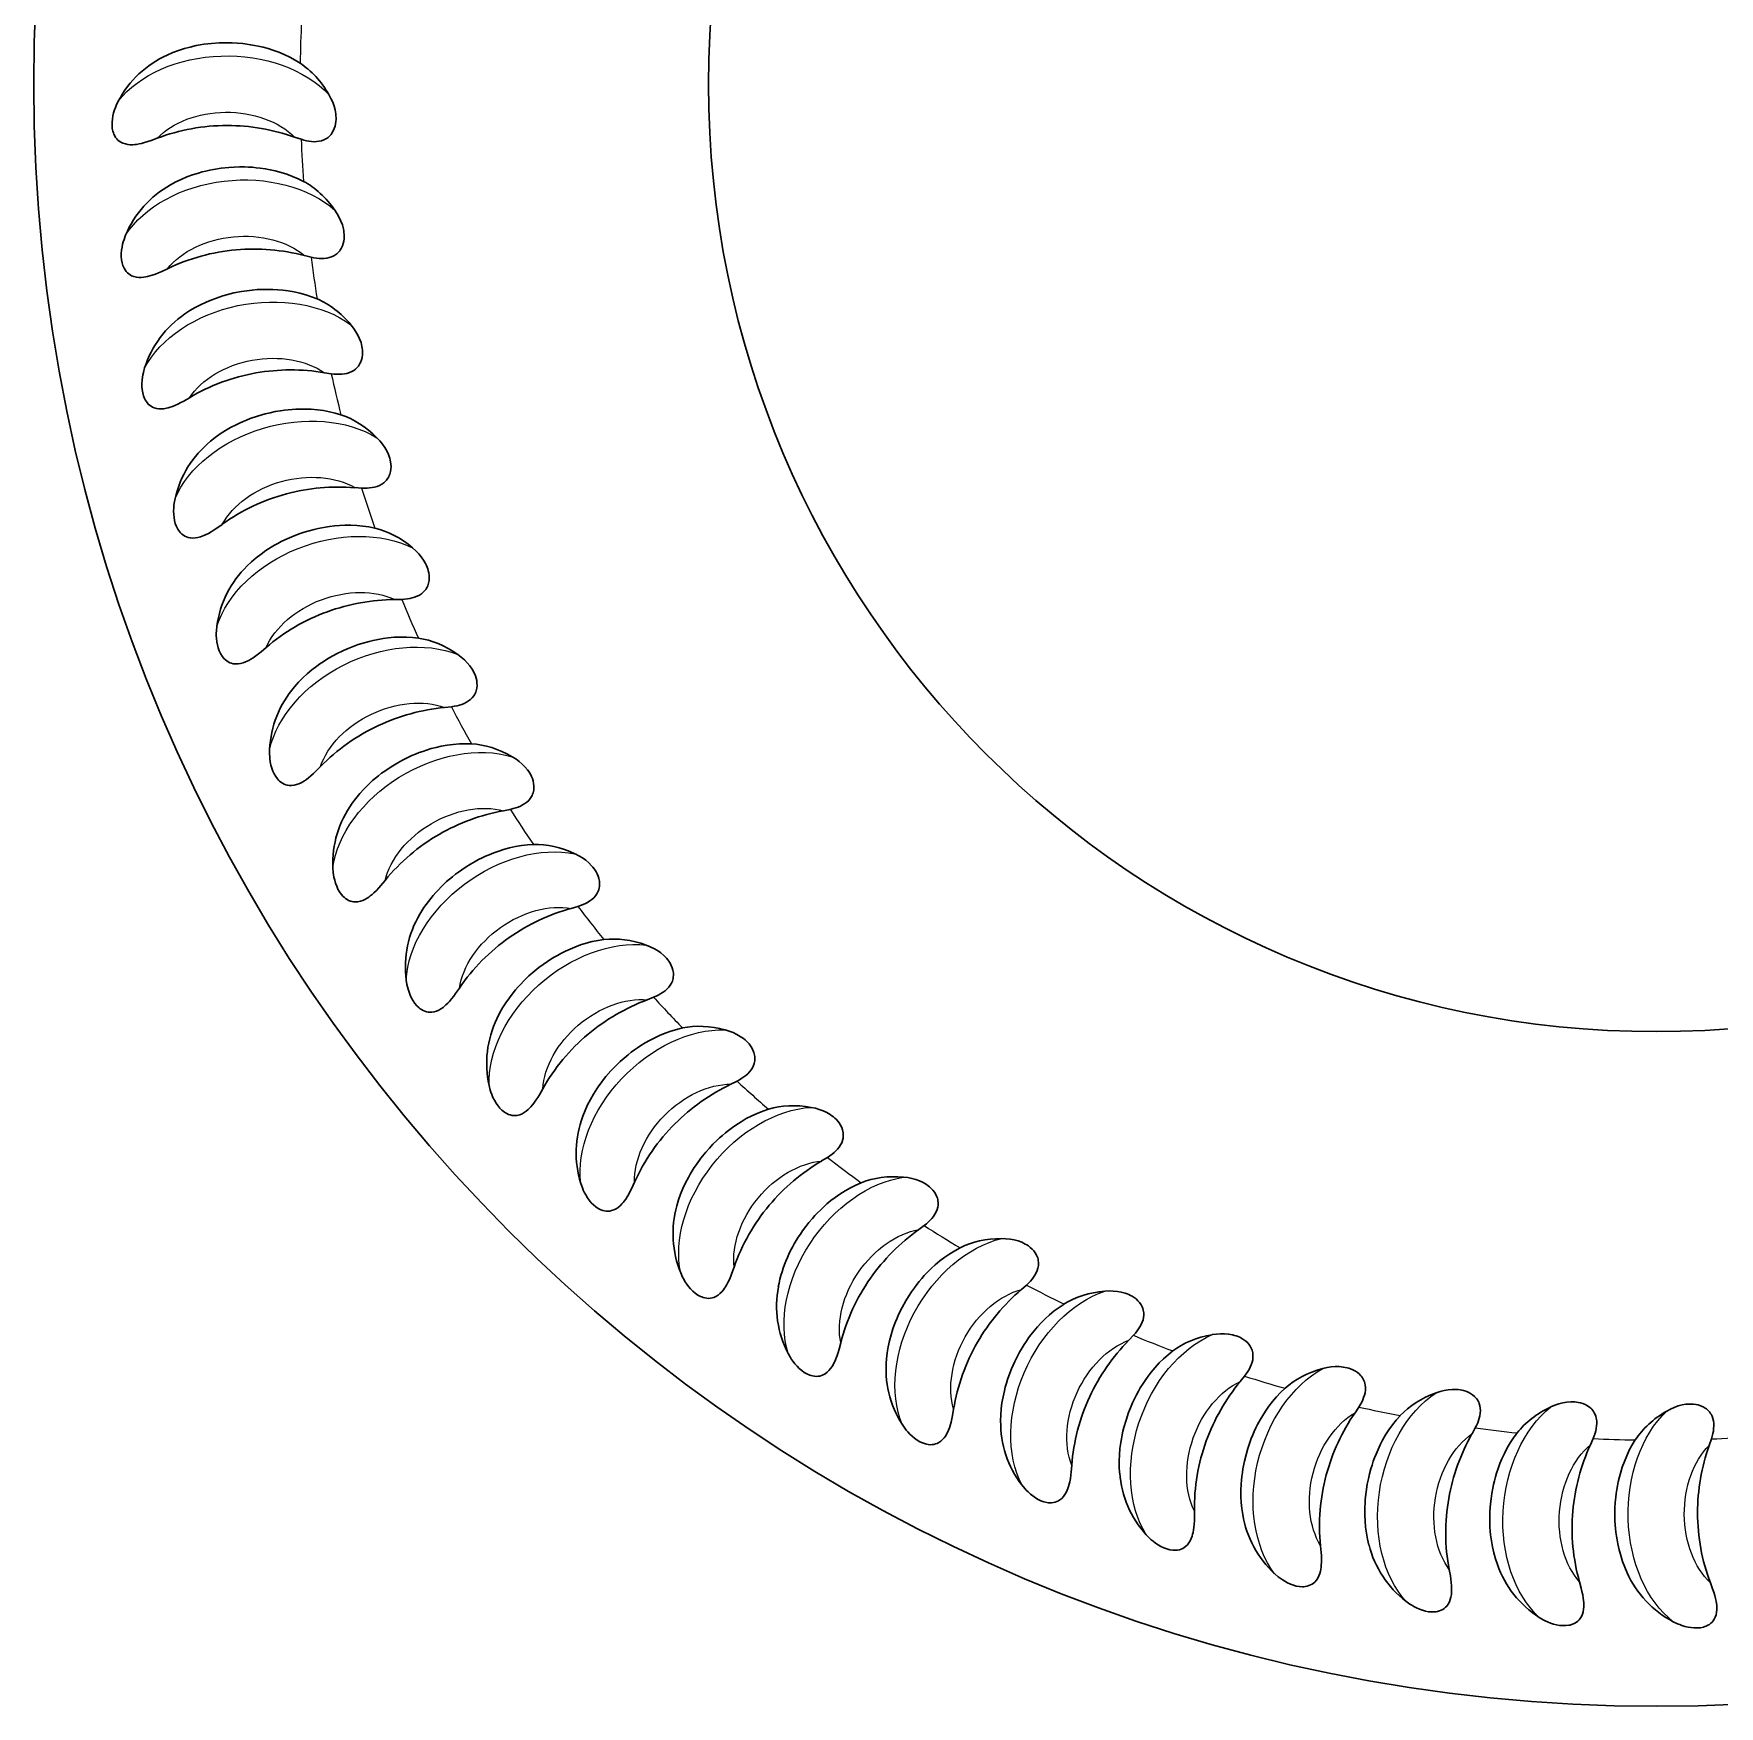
# Model space of a CAD drawing. Extents: x 89 to 624, y -17 to 440.
# Drawn here: x 559.24 to 593.11, y 150.2 to 183.81 of the extents above; entities that cross this region are included whole.
import ezdxf

# ---------------------------------------------------------------- set-up
doc = ezdxf.new("R2010")
doc.units = 0
doc.header["$LTSCALE"] = 7
doc.header["$MEASUREMENT"] = 0
doc.layers.get('0').update_dxf_attribs({"linetype": 'CONTINUOUS', "lineweight": 15})

msp = doc.modelspace()

# ---------------------------------------------------------------- linework, layer by layer
at = {"color": 7, "lineweight": 30, "ltscale": 0.003442}
for p, q in [((564.616, 181.686), (564.485, 181.73)), ((564.816, 179.317), (564.682, 179.35)), ((565.831, 174.677), (565.693, 174.686)), ((566.637, 172.441), (566.5, 172.437)), ((567.636, 170.284), (567.499, 170.268)), ((568.818, 168.221), (568.683, 168.194)), ((571.699, 164.445), (571.571, 164.394)), ((573.375, 162.759), (573.252, 162.698)), ((575.192, 161.225), (575.074, 161.154)), ((577.135, 159.856), (577.024, 159.775)), ((579.19, 158.662), (579.087, 158.571)), ((581.342, 157.651), (581.247, 157.551)), ((585.868, 156.209), (585.792, 156.095)), ((588.208, 155.79), (588.142, 155.669)), ((592.952, 155.569), (592.908, 155.438))]:
    msp.add_line(p, q, dxfattribs=at)
at = {"color": 7, "lineweight": 30, "ltscale": 0.003441}
for p, q in [((565.222, 176.975), (565.086, 176.996)), ((570.176, 166.27), (570.044, 166.231)), ((583.573, 156.831), (583.487, 156.724)), ((590.575, 155.576), (590.52, 155.449))]:
    msp.add_line(p, q, dxfattribs=at)
at = {"color": 7, "lineweight": 30}
for points in [[(561.927, 183.38), (562.039, 183.429), (562.153, 183.472), (562.27, 183.509), (562.389, 183.541), (562.51, 183.568), (562.586, 183.583), (562.662, 183.595), (562.739, 183.605), (562.817, 183.614), (562.972, 183.624), (563.128, 183.627)], [(564.597, 183.216), (564.494, 183.279), (564.387, 183.337), (564.278, 183.389), (564.165, 183.436), (564.049, 183.477), (563.951, 183.508), (563.852, 183.535), (563.751, 183.559), (563.676, 183.574), (563.599, 183.588), (563.522, 183.599), (563.444, 183.609), (563.339, 183.618), (563.233, 183.624), (563.128, 183.627)], [(564.616, 181.686), (564.67, 181.67), (564.726, 181.657), (564.774, 181.648), (564.823, 181.641), (564.875, 181.638), (564.927, 181.639), (564.978, 181.646), (565.027, 181.657), (565.072, 181.673), (565.112, 181.694), (565.136, 181.709), (565.158, 181.725), (565.18, 181.744), (565.2, 181.764), (565.219, 181.786), (565.235, 181.809), (565.262, 181.855), (565.283, 181.902), (565.298, 181.95), (565.309, 181.998), (565.315, 182.046), (565.317, 182.083), (565.317, 182.119), (565.316, 182.158), (565.312, 182.198), (565.298, 182.276), (565.278, 182.354), (565.25, 182.431), (565.216, 182.508), (565.175, 182.585)], [(560.943, 182.453), (560.902, 182.367), (560.884, 182.323), (560.867, 182.279), (560.849, 182.218), (560.834, 182.156), (560.823, 182.094), (560.817, 182.031), (560.817, 181.968), (560.822, 181.906), (560.834, 181.847), (560.843, 181.819), (560.854, 181.791), (560.87, 181.757), (560.889, 181.725), (560.911, 181.696), (560.936, 181.671), (560.962, 181.649), (560.991, 181.63), (561.036, 181.607), (561.084, 181.592), (561.133, 181.582), (561.183, 181.578), (561.234, 181.578), (561.272, 181.581), (561.31, 181.585), (561.359, 181.593), (561.407, 181.604), (561.472, 181.621), (561.537, 181.64), (561.6, 181.661), (561.723, 181.707)], [(561.99, 180.771), (562.097, 180.829), (562.207, 180.881), (562.321, 180.929), (562.436, 180.972), (562.554, 181.009), (562.628, 181.03), (562.703, 181.049), (562.779, 181.066), (562.856, 181.081), (563.01, 181.105), (563.165, 181.121)], [(564.664, 180.84), (564.556, 180.894), (564.445, 180.942), (564.331, 180.984), (564.214, 181.021), (564.096, 181.053), (563.996, 181.075), (563.894, 181.093), (563.792, 181.108), (563.715, 181.116), (563.638, 181.123), (563.56, 181.128), (563.481, 181.131), (563.376, 181.131), (563.27, 181.128), (563.165, 181.121)], [(564.816, 179.317), (564.871, 179.306), (564.928, 179.298), (564.977, 179.293), (565.027, 179.291), (565.078, 179.292), (565.13, 179.298), (565.181, 179.309), (565.229, 179.324), (565.272, 179.344), (565.31, 179.368), (565.333, 179.385), (565.353, 179.403), (565.373, 179.424), (565.391, 179.446), (565.408, 179.469), (565.422, 179.493), (565.446, 179.542), (565.462, 179.591), (565.473, 179.64), (565.479, 179.688), (565.481, 179.737), (565.48, 179.773), (565.477, 179.81), (565.472, 179.849), (565.465, 179.888), (565.445, 179.965), (565.417, 180.04), (565.383, 180.115), (565.342, 180.189), (565.295, 180.261)], [(561.09, 179.761), (561.057, 179.672), (561.043, 179.627), (561.03, 179.581), (561.017, 179.519), (561.007, 179.456), (561.002, 179.393), (561.002, 179.33), (561.007, 179.267), (561.018, 179.206), (561.035, 179.148), (561.046, 179.121), (561.059, 179.094), (561.078, 179.062), (561.1, 179.032), (561.125, 179.005), (561.151, 178.981), (561.18, 178.962), (561.21, 178.945), (561.257, 178.927), (561.306, 178.915), (561.355, 178.91), (561.405, 178.91), (561.456, 178.915), (561.494, 178.921), (561.532, 178.929), (561.579, 178.941), (561.626, 178.956), (561.69, 178.978), (561.753, 179.003), (561.814, 179.03), (561.933, 179.086)], [(562.28, 178.177), (562.382, 178.244), (562.487, 178.306), (562.596, 178.363), (562.707, 178.416), (562.821, 178.463), (562.894, 178.49), (562.967, 178.516), (563.041, 178.539), (563.116, 178.561), (563.267, 178.598), (563.42, 178.628)], [(564.937, 178.478), (564.825, 178.523), (564.711, 178.561), (564.593, 178.593), (564.474, 178.62), (564.353, 178.641), (564.251, 178.654), (564.149, 178.664), (564.046, 178.669), (563.968, 178.671), (563.891, 178.671), (563.813, 178.669), (563.734, 178.665), (563.629, 178.656), (563.524, 178.644), (563.42, 178.628)], [(565.222, 176.975), (565.278, 176.969), (565.336, 176.965), (565.385, 176.965), (565.434, 176.967), (565.486, 176.973), (565.537, 176.983), (565.586, 176.998), (565.632, 177.018), (565.674, 177.042), (565.71, 177.069), (565.731, 177.088), (565.749, 177.107), (565.768, 177.13), (565.784, 177.153), (565.798, 177.178), (565.811, 177.203), (565.83, 177.254), (565.842, 177.304), (565.848, 177.353), (565.85, 177.402), (565.848, 177.451), (565.844, 177.487), (565.838, 177.523), (565.829, 177.562), (565.819, 177.6), (565.792, 177.675), (565.758, 177.748), (565.717, 177.819), (565.67, 177.889), (565.617, 177.957)], [(561.472, 177.092), (561.446, 177.001), (561.436, 176.955), (561.428, 176.908), (561.42, 176.845), (561.416, 176.781), (561.416, 176.718), (561.421, 176.655), (561.432, 176.593), (561.448, 176.533), (561.47, 176.477), (561.484, 176.45), (561.499, 176.425), (561.521, 176.394), (561.545, 176.366), (561.572, 176.342), (561.601, 176.321), (561.631, 176.304), (561.662, 176.29), (561.71, 176.276), (561.76, 176.269), (561.81, 176.268), (561.86, 176.272), (561.91, 176.281), (561.947, 176.29), (561.984, 176.302), (562.031, 176.318), (562.076, 176.337), (562.138, 176.365), (562.198, 176.395), (562.256, 176.427), (562.37, 176.493)], [(562.795, 175.618), (562.89, 175.693), (562.99, 175.764), (563.093, 175.831), (563.2, 175.893), (563.309, 175.95), (563.379, 175.984), (563.449, 176.015), (563.521, 176.045), (563.594, 176.073), (563.741, 176.124), (563.891, 176.167)], [(565.416, 176.15), (565.301, 176.184), (565.183, 176.212), (565.063, 176.234), (564.942, 176.25), (564.82, 176.261), (564.717, 176.265), (564.614, 176.266), (564.511, 176.262), (564.434, 176.258), (564.357, 176.251), (564.279, 176.242), (564.201, 176.231), (564.097, 176.213), (563.994, 176.192), (563.891, 176.167)], [(565.831, 174.677), (565.887, 174.676), (565.945, 174.677), (565.993, 174.681), (566.043, 174.687), (566.093, 174.698), (566.143, 174.712), (566.191, 174.732), (566.236, 174.756), (566.275, 174.783), (566.308, 174.813), (566.328, 174.833), (566.344, 174.855), (566.361, 174.879), (566.375, 174.903), (566.387, 174.93), (566.397, 174.956), (566.412, 175.007), (566.419, 175.058), (566.422, 175.108), (566.419, 175.157), (566.413, 175.206), (566.406, 175.241), (566.396, 175.277), (566.384, 175.314), (566.371, 175.351), (566.337, 175.424), (566.297, 175.493), (566.251, 175.561), (566.198, 175.627), (566.139, 175.69)], [(562.084, 174.467), (562.067, 174.374), (562.061, 174.327), (562.057, 174.279), (562.054, 174.216), (562.056, 174.152), (562.062, 174.089), (562.072, 174.027), (562.088, 173.966), (562.11, 173.908), (562.137, 173.854), (562.152, 173.829), (562.169, 173.805), (562.194, 173.776), (562.221, 173.75), (562.25, 173.728), (562.28, 173.71), (562.312, 173.695), (562.344, 173.684), (562.393, 173.674), (562.443, 173.672), (562.493, 173.675), (562.543, 173.684), (562.592, 173.697), (562.628, 173.71), (562.664, 173.724), (562.709, 173.744), (562.752, 173.767), (562.811, 173.8), (562.869, 173.836), (562.924, 173.872), (563.032, 173.948)], [(563.531, 173.113), (563.62, 173.197), (563.713, 173.276), (563.81, 173.352), (563.91, 173.423), (564.015, 173.489), (564.081, 173.529), (564.148, 173.566), (564.218, 173.602), (564.288, 173.637), (564.43, 173.7), (564.575, 173.756)], [(566.096, 173.872), (565.978, 173.896), (565.858, 173.914), (565.737, 173.925), (565.615, 173.931), (565.492, 173.93), (565.39, 173.926), (565.287, 173.917), (565.184, 173.905), (565.108, 173.894), (565.032, 173.88), (564.955, 173.864), (564.879, 173.847), (564.777, 173.82), (564.675, 173.79), (564.575, 173.756)], [(566.637, 172.441), (566.693, 172.445), (566.751, 172.451), (566.799, 172.459), (566.848, 172.47), (566.897, 172.484), (566.946, 172.503), (566.992, 172.527), (567.034, 172.554), (567.071, 172.585), (567.101, 172.618), (567.119, 172.64), (567.133, 172.663), (567.148, 172.688), (567.16, 172.714), (567.17, 172.741), (567.177, 172.768), (567.187, 172.821), (567.19, 172.872), (567.188, 172.922), (567.182, 172.971), (567.171, 173.018), (567.161, 173.053), (567.149, 173.088), (567.133, 173.124), (567.116, 173.16), (567.077, 173.229), (567.031, 173.295), (566.979, 173.358), (566.92, 173.419), (566.856, 173.477)], [(562.923, 171.905), (562.914, 171.811), (562.912, 171.763), (562.912, 171.716), (562.915, 171.652), (562.923, 171.589), (562.934, 171.527), (562.95, 171.465), (562.971, 171.406), (562.997, 171.35), (563.029, 171.299), (563.047, 171.275), (563.066, 171.253), (563.093, 171.226), (563.122, 171.203), (563.153, 171.183), (563.184, 171.168), (563.217, 171.156), (563.25, 171.148), (563.3, 171.142), (563.35, 171.144), (563.4, 171.152), (563.448, 171.165), (563.496, 171.182), (563.531, 171.198), (563.566, 171.215), (563.608, 171.24), (563.65, 171.266), (563.706, 171.304), (563.76, 171.345), (563.812, 171.386), (563.912, 171.471)], [(564.483, 170.682), (564.564, 170.774), (564.649, 170.861), (564.739, 170.944), (564.834, 171.024), (564.932, 171.099), (564.994, 171.144), (565.058, 171.188), (565.124, 171.23), (565.191, 171.27), (565.327, 171.345), (565.467, 171.414)], [(566.972, 171.662), (566.852, 171.676), (566.731, 171.683), (566.61, 171.684), (566.488, 171.679), (566.365, 171.668), (566.264, 171.654), (566.162, 171.637), (566.061, 171.616), (565.986, 171.597), (565.911, 171.577), (565.836, 171.555), (565.761, 171.531), (565.662, 171.495), (565.564, 171.456), (565.467, 171.414)], [(567.636, 170.284), (567.691, 170.292), (567.748, 170.303), (567.795, 170.315), (567.843, 170.33), (567.891, 170.349), (567.938, 170.373), (567.981, 170.4), (568.021, 170.431), (568.055, 170.465), (568.083, 170.5), (568.098, 170.524), (568.111, 170.547), (568.123, 170.574), (568.132, 170.601), (568.14, 170.629), (568.145, 170.656), (568.15, 170.71), (568.149, 170.761), (568.143, 170.811), (568.132, 170.859), (568.117, 170.905), (568.104, 170.939), (568.089, 170.972), (568.07, 171.007), (568.05, 171.041), (568.005, 171.107), (567.953, 171.168), (567.896, 171.227), (567.832, 171.282), (567.763, 171.334)], [(563.983, 169.426), (563.982, 169.331), (563.984, 169.284), (563.988, 169.236), (563.997, 169.173), (564.009, 169.111), (564.026, 169.05), (564.047, 168.99), (564.073, 168.933), (564.105, 168.88), (564.141, 168.831), (564.16, 168.809), (564.182, 168.789), (564.211, 168.765), (564.242, 168.744), (564.274, 168.727), (564.307, 168.714), (564.34, 168.705), (564.374, 168.7), (564.425, 168.699), (564.474, 168.705), (564.523, 168.717), (564.57, 168.734), (564.616, 168.756), (564.65, 168.775), (564.683, 168.795), (564.723, 168.823), (564.762, 168.852), (564.814, 168.896), (564.865, 168.941), (564.913, 168.986), (565.006, 169.08)], [(568.037, 169.537), (567.916, 169.54), (567.795, 169.536), (567.674, 169.527), (567.553, 169.511), (567.432, 169.489), (567.332, 169.467), (567.232, 169.441), (567.133, 169.411), (567.06, 169.386), (566.987, 169.36), (566.914, 169.331), (566.842, 169.3), (566.746, 169.256), (566.652, 169.209), (566.559, 169.158)], [(565.642, 168.344), (565.715, 168.442), (565.793, 168.536), (565.875, 168.627), (565.962, 168.715), (566.053, 168.798), (566.112, 168.849), (566.172, 168.897), (566.234, 168.945), (566.297, 168.991), (566.426, 169.078), (566.559, 169.158)], [(568.818, 168.221), (568.873, 168.235), (568.928, 168.251), (568.975, 168.267), (569.021, 168.286), (569.067, 168.309), (569.111, 168.336), (569.153, 168.367), (569.189, 168.402), (569.22, 168.439), (569.245, 168.476), (569.258, 168.501), (569.268, 168.526), (569.278, 168.554), (569.285, 168.581), (569.29, 168.609), (569.293, 168.637), (569.294, 168.691), (569.288, 168.742), (569.277, 168.791), (569.262, 168.838), (569.244, 168.883), (569.228, 168.915), (569.209, 168.947), (569.188, 168.98), (569.165, 169.012), (569.114, 169.073), (569.058, 169.131), (568.995, 169.184), (568.927, 169.233), (568.854, 169.279)], [(569.283, 167.512), (569.163, 167.505), (569.042, 167.491), (568.923, 167.471), (568.803, 167.445), (568.685, 167.413), (568.587, 167.382), (568.49, 167.347), (568.394, 167.308), (568.323, 167.277), (568.253, 167.245), (568.183, 167.21), (568.114, 167.173), (568.022, 167.12), (567.932, 167.065), (567.844, 167.006)], [(570.176, 166.27), (570.229, 166.288), (570.283, 166.309), (570.328, 166.329), (570.372, 166.352), (570.416, 166.379), (570.458, 166.41), (570.496, 166.445), (570.53, 166.482), (570.557, 166.521), (570.579, 166.561), (570.59, 166.587), (570.598, 166.613), (570.605, 166.641), (570.61, 166.669), (570.613, 166.698), (570.613, 166.726), (570.609, 166.779), (570.599, 166.83), (570.584, 166.877), (570.565, 166.923), (570.542, 166.966), (570.523, 166.997), (570.503, 167.027), (570.479, 167.058), (570.453, 167.088), (570.397, 167.145), (570.335, 167.197), (570.268, 167.244), (570.196, 167.288), (570.119, 167.327)], [(565.254, 167.048), (565.261, 166.954), (565.268, 166.907), (565.276, 166.86), (565.29, 166.798), (565.308, 166.737), (565.33, 166.678), (565.356, 166.62), (565.387, 166.566), (565.423, 166.515), (565.463, 166.47), (565.485, 166.45), (565.508, 166.431), (565.539, 166.41), (565.571, 166.392), (565.605, 166.378), (565.639, 166.368), (565.673, 166.362), (565.707, 166.36), (565.758, 166.363), (565.806, 166.373), (565.854, 166.39), (565.899, 166.411), (565.943, 166.436), (565.975, 166.458), (566.006, 166.481), (566.044, 166.512), (566.08, 166.545), (566.129, 166.593), (566.175, 166.642), (566.219, 166.692), (566.303, 166.793)], [(570.701, 165.604), (570.582, 165.586), (570.463, 165.562), (570.345, 165.532), (570.229, 165.495), (570.114, 165.453), (570.019, 165.413), (569.925, 165.37), (569.833, 165.324), (569.765, 165.287), (569.698, 165.248), (569.631, 165.207), (569.565, 165.164), (569.479, 165.104), (569.394, 165.041), (569.311, 164.975)], [(571.699, 164.445), (571.75, 164.467), (571.802, 164.493), (571.845, 164.517), (571.887, 164.544), (571.928, 164.574), (571.967, 164.609), (572.003, 164.646), (572.033, 164.687), (572.057, 164.728), (572.075, 164.769), (572.083, 164.796), (572.089, 164.823), (572.094, 164.852), (572.096, 164.88), (572.096, 164.909), (572.095, 164.937), (572.086, 164.989), (572.071, 165.039), (572.052, 165.085), (572.029, 165.129), (572.003, 165.17), (571.981, 165.199), (571.958, 165.227), (571.931, 165.256), (571.903, 165.284), (571.843, 165.335), (571.777, 165.382), (571.706, 165.423), (571.63, 165.46), (571.55, 165.492)], [(568.55, 164.014), (568.605, 164.123), (568.665, 164.229), (568.73, 164.333), (568.801, 164.435), (568.876, 164.533), (568.925, 164.592), (568.975, 164.651), (569.028, 164.708), (569.082, 164.765), (569.194, 164.873), (569.311, 164.975)], [(566.728, 164.791), (566.743, 164.698), (566.754, 164.651), (566.766, 164.605), (566.785, 164.545), (566.808, 164.486), (566.836, 164.428), (566.867, 164.374), (566.902, 164.322), (566.942, 164.275), (566.986, 164.233), (567.01, 164.215), (567.034, 164.198), (567.067, 164.18), (567.101, 164.165), (567.136, 164.154), (567.17, 164.147), (567.205, 164.144), (567.239, 164.145), (567.289, 164.152), (567.337, 164.167), (567.382, 164.187), (567.426, 164.212), (567.468, 164.241), (567.497, 164.266), (567.526, 164.291), (567.561, 164.326), (567.595, 164.362), (567.639, 164.413), (567.681, 164.467), (567.72, 164.52), (567.795, 164.628)], [(572.279, 163.827), (572.162, 163.799), (572.046, 163.764), (571.932, 163.724), (571.819, 163.677), (571.708, 163.625), (571.617, 163.577), (571.527, 163.526), (571.439, 163.472), (571.375, 163.429), (571.312, 163.385), (571.249, 163.338), (571.187, 163.29), (571.106, 163.222), (571.027, 163.152), (570.95, 163.079)], [(573.375, 162.759), (573.424, 162.786), (573.474, 162.816), (573.514, 162.843), (573.554, 162.874), (573.592, 162.908), (573.628, 162.946), (573.66, 162.986), (573.686, 163.029), (573.707, 163.073), (573.721, 163.115), (573.727, 163.143), (573.731, 163.169), (573.733, 163.199), (573.733, 163.227), (573.731, 163.256), (573.726, 163.283), (573.713, 163.335), (573.694, 163.383), (573.671, 163.428), (573.644, 163.469), (573.615, 163.508), (573.591, 163.535), (573.565, 163.561), (573.536, 163.588), (573.505, 163.613), (573.44, 163.658), (573.371, 163.699), (573.297, 163.734), (573.218, 163.765), (573.135, 163.79)], [(570.276, 162.055), (570.321, 162.169), (570.371, 162.28), (570.427, 162.389), (570.489, 162.496), (570.555, 162.601), (570.598, 162.664), (570.644, 162.727), (570.691, 162.789), (570.74, 162.849), (570.842, 162.967), (570.95, 163.079)], [(568.392, 162.671), (568.416, 162.579), (568.43, 162.534), (568.447, 162.489), (568.471, 162.43), (568.5, 162.374), (568.532, 162.319), (568.568, 162.267), (568.607, 162.219), (568.651, 162.175), (568.699, 162.137), (568.724, 162.121), (568.749, 162.107), (568.784, 162.091), (568.819, 162.079), (568.855, 162.071), (568.89, 162.067), (568.924, 162.067), (568.959, 162.071), (569.007, 162.083), (569.054, 162.102), (569.097, 162.126), (569.139, 162.155), (569.177, 162.188), (569.205, 162.214), (569.232, 162.242), (569.263, 162.28), (569.294, 162.319), (569.333, 162.374), (569.37, 162.431), (569.404, 162.487), (569.47, 162.601)], [(575.192, 161.225), (575.238, 161.257), (575.285, 161.291), (575.323, 161.322), (575.36, 161.356), (575.395, 161.393), (575.428, 161.434), (575.456, 161.477), (575.478, 161.522), (575.495, 161.567), (575.505, 161.611), (575.509, 161.638), (575.51, 161.665), (575.51, 161.695), (575.507, 161.723), (575.502, 161.751), (575.496, 161.779), (575.478, 161.829), (575.455, 161.875), (575.428, 161.918), (575.398, 161.956), (575.365, 161.992), (575.339, 162.017), (575.311, 162.041), (575.28, 162.065), (575.247, 162.087), (575.178, 162.127), (575.105, 162.162), (575.028, 162.19), (574.948, 162.214), (574.863, 162.232)], [(574.007, 162.194), (573.893, 162.156), (573.78, 162.111), (573.67, 162.061), (573.561, 162.005), (573.455, 161.943), (573.369, 161.888), (573.284, 161.829), (573.201, 161.767), (573.141, 161.719), (573.081, 161.669), (573.023, 161.617), (572.966, 161.564), (572.891, 161.489), (572.818, 161.412), (572.748, 161.333)], [(572.165, 160.254), (572.2, 160.371), (572.241, 160.487), (572.287, 160.6), (572.339, 160.712), (572.396, 160.822), (572.434, 160.889), (572.473, 160.956), (572.515, 161.021), (572.559, 161.086), (572.65, 161.212), (572.748, 161.333)], [(570.236, 160.703), (570.267, 160.614), (570.285, 160.57), (570.305, 160.527), (570.335, 160.471), (570.368, 160.417), (570.405, 160.365), (570.445, 160.316), (570.489, 160.272), (570.537, 160.232), (570.587, 160.199), (570.614, 160.185), (570.64, 160.173), (570.676, 160.16), (570.712, 160.151), (570.748, 160.146), (570.784, 160.146), (570.818, 160.149), (570.852, 160.156), (570.899, 160.172), (570.944, 160.194), (570.985, 160.222), (571.024, 160.255), (571.06, 160.291), (571.085, 160.32), (571.109, 160.35), (571.137, 160.39), (571.164, 160.431), (571.198, 160.49), (571.23, 160.549), (571.26, 160.608), (571.315, 160.728)], [(575.871, 160.718), (575.76, 160.67), (575.652, 160.616), (575.546, 160.556), (575.443, 160.49), (575.343, 160.42), (575.261, 160.357), (575.182, 160.291), (575.105, 160.222), (575.049, 160.169), (574.994, 160.114), (574.94, 160.057), (574.888, 159.999), (574.82, 159.919), (574.754, 159.836), (574.692, 159.751)], [(577.135, 159.856), (577.179, 159.891), (577.222, 159.929), (577.257, 159.964), (577.291, 160), (577.323, 160.041), (577.352, 160.084), (577.376, 160.13), (577.395, 160.177), (577.407, 160.223), (577.414, 160.267), (577.415, 160.295), (577.414, 160.322), (577.411, 160.352), (577.406, 160.379), (577.399, 160.407), (577.39, 160.434), (577.367, 160.483), (577.341, 160.527), (577.31, 160.566), (577.277, 160.603), (577.241, 160.635), (577.212, 160.658), (577.183, 160.679), (577.149, 160.7), (577.115, 160.72), (577.043, 160.754), (576.968, 160.781), (576.888, 160.803), (576.806, 160.82), (576.72, 160.83)], [(579.19, 158.662), (579.231, 158.7), (579.271, 158.742), (579.303, 158.779), (579.333, 158.819), (579.361, 158.862), (579.386, 158.908), (579.407, 158.955), (579.421, 159.003), (579.429, 159.051), (579.432, 159.095), (579.431, 159.123), (579.428, 159.15), (579.422, 159.179), (579.415, 159.206), (579.405, 159.234), (579.394, 159.259), (579.367, 159.306), (579.337, 159.347), (579.303, 159.384), (579.267, 159.417), (579.228, 159.447), (579.198, 159.467), (579.166, 159.486), (579.131, 159.504), (579.095, 159.52), (579.021, 159.548), (578.943, 159.569), (578.862, 159.584), (578.778, 159.593), (578.692, 159.595)], [(577.856, 159.41), (577.75, 159.352), (577.647, 159.289), (577.547, 159.22), (577.45, 159.146), (577.356, 159.067), (577.28, 158.997), (577.207, 158.925), (577.136, 158.85), (577.085, 158.792), (577.035, 158.732), (576.986, 158.671), (576.939, 158.608), (576.878, 158.522), (576.82, 158.434), (576.765, 158.343)], [(572.243, 158.904), (572.282, 158.818), (572.304, 158.776), (572.328, 158.735), (572.363, 158.681), (572.4, 158.63), (572.442, 158.582), (572.486, 158.537), (572.534, 158.496), (572.584, 158.461), (572.638, 158.432), (572.665, 158.421), (572.693, 158.411), (572.729, 158.401), (572.766, 158.396), (572.803, 158.394), (572.838, 158.397), (572.872, 158.403), (572.905, 158.412), (572.951, 158.433), (572.993, 158.459), (573.032, 158.49), (573.068, 158.526), (573.1, 158.565), (573.123, 158.596), (573.144, 158.628), (573.169, 158.671), (573.192, 158.714), (573.221, 158.775), (573.248, 158.838), (573.272, 158.899), (573.317, 159.023)], [(581.342, 157.651), (581.379, 157.693), (581.415, 157.738), (581.444, 157.778), (581.47, 157.82), (581.495, 157.865), (581.516, 157.913), (581.532, 157.962), (581.542, 158.011), (581.546, 158.059), (581.545, 158.104), (581.541, 158.132), (581.536, 158.158), (581.528, 158.187), (581.518, 158.213), (581.506, 158.239), (581.492, 158.264), (581.462, 158.308), (581.428, 158.347), (581.391, 158.381), (581.352, 158.41), (581.311, 158.436), (581.279, 158.454), (581.246, 158.47), (581.21, 158.485), (581.172, 158.498), (581.096, 158.519), (581.016, 158.533), (580.934, 158.541), (580.85, 158.542), (580.764, 158.538)], [(576.379, 157.18), (576.393, 157.301), (576.413, 157.422), (576.439, 157.542), (576.47, 157.661), (576.507, 157.779), (576.533, 157.852), (576.56, 157.924), (576.59, 157.996), (576.622, 158.067), (576.69, 158.207), (576.765, 158.343)], [(579.947, 158.28), (579.847, 158.213), (579.749, 158.141), (579.656, 158.064), (579.565, 157.981), (579.479, 157.894), (579.41, 157.819), (579.343, 157.74), (579.279, 157.659), (579.233, 157.597), (579.189, 157.533), (579.146, 157.468), (579.104, 157.401), (579.051, 157.31), (579.001, 157.217), (578.954, 157.122)], [(574.4, 157.287), (574.447, 157.205), (574.472, 157.165), (574.5, 157.126), (574.539, 157.075), (574.581, 157.028), (574.626, 156.983), (574.674, 156.942), (574.725, 156.906), (574.779, 156.875), (574.834, 156.851), (574.862, 156.842), (574.891, 156.835), (574.928, 156.828), (574.965, 156.826), (575.002, 156.828), (575.037, 156.833), (575.07, 156.842), (575.102, 156.855), (575.146, 156.879), (575.186, 156.909), (575.222, 156.943), (575.254, 156.982), (575.284, 157.024), (575.303, 157.057), (575.322, 157.091), (575.343, 157.135), (575.362, 157.18), (575.385, 157.244), (575.407, 157.308), (575.425, 157.371), (575.459, 157.499)], [(583.573, 156.831), (583.607, 156.877), (583.639, 156.924), (583.664, 156.967), (583.687, 157.011), (583.707, 157.058), (583.724, 157.108), (583.735, 157.158), (583.741, 157.208), (583.741, 157.256), (583.736, 157.3), (583.73, 157.328), (583.722, 157.354), (583.712, 157.381), (583.7, 157.407), (583.685, 157.432), (583.67, 157.455), (583.636, 157.497), (583.598, 157.532), (583.559, 157.563), (583.517, 157.589), (583.474, 157.611), (583.441, 157.626), (583.406, 157.639), (583.369, 157.65), (583.331, 157.66), (583.252, 157.674), (583.172, 157.682), (583.09, 157.682), (583.006, 157.676), (582.92, 157.664)], [(582.129, 157.336), (582.035, 157.261), (581.944, 157.181), (581.858, 157.096), (581.775, 157.006), (581.696, 156.912), (581.634, 156.83), (581.574, 156.746), (581.518, 156.66), (581.477, 156.593), (581.439, 156.526), (581.401, 156.457), (581.366, 156.388), (581.321, 156.292), (581.279, 156.195), (581.241, 156.097)], [(578.67, 155.93), (578.673, 156.052), (578.683, 156.174), (578.698, 156.295), (578.719, 156.417), (578.746, 156.538), (578.765, 156.612), (578.786, 156.687), (578.809, 156.761), (578.835, 156.835), (578.891, 156.98), (578.954, 157.122)], [(585.868, 156.209), (585.897, 156.257), (585.925, 156.308), (585.946, 156.352), (585.965, 156.398), (585.981, 156.447), (585.993, 156.498), (586.001, 156.549), (586.002, 156.599), (585.998, 156.647), (585.989, 156.691), (585.981, 156.718), (585.971, 156.743), (585.958, 156.769), (585.944, 156.794), (585.927, 156.817), (585.91, 156.839), (585.872, 156.877), (585.832, 156.91), (585.79, 156.937), (585.746, 156.959), (585.701, 156.978), (585.666, 156.989), (585.631, 156.999), (585.593, 157.007), (585.554, 157.014), (585.475, 157.021), (585.394, 157.021), (585.312, 157.015), (585.229, 157.002), (585.145, 156.982)], [(584.385, 156.587), (584.297, 156.504), (584.214, 156.416), (584.135, 156.323), (584.061, 156.227), (583.991, 156.126), (583.936, 156.039), (583.884, 155.95), (583.835, 155.859), (583.8, 155.79), (583.768, 155.719), (583.737, 155.648), (583.707, 155.575), (583.671, 155.476), (583.638, 155.376), (583.608, 155.274)], [(588.208, 155.79), (588.232, 155.84), (588.256, 155.893), (588.273, 155.939), (588.288, 155.986), (588.3, 156.036), (588.308, 156.088), (588.31, 156.14), (588.308, 156.19), (588.299, 156.237), (588.286, 156.28), (588.276, 156.306), (588.264, 156.33), (588.249, 156.355), (588.232, 156.378), (588.214, 156.401), (588.194, 156.421), (588.154, 156.456), (588.111, 156.484), (588.066, 156.507), (588.021, 156.526), (587.974, 156.541), (587.939, 156.549), (587.903, 156.556), (587.864, 156.561), (587.825, 156.564), (587.745, 156.564), (587.665, 156.557), (587.584, 156.544), (587.502, 156.524), (587.42, 156.497)], [(576.69, 155.864), (576.743, 155.786), (576.772, 155.748), (576.803, 155.712), (576.846, 155.665), (576.892, 155.621), (576.941, 155.581), (576.992, 155.544), (577.046, 155.513), (577.103, 155.487), (577.16, 155.467), (577.189, 155.461), (577.218, 155.456), (577.256, 155.453), (577.293, 155.454), (577.329, 155.459), (577.363, 155.467), (577.396, 155.479), (577.427, 155.494), (577.469, 155.522), (577.506, 155.555), (577.539, 155.593), (577.567, 155.634), (577.593, 155.678), (577.61, 155.713), (577.625, 155.748), (577.642, 155.794), (577.657, 155.841), (577.675, 155.907), (577.691, 155.973), (577.704, 156.037), (577.726, 156.167)], [(590.575, 155.576), (590.596, 155.628), (590.614, 155.683), (590.627, 155.73), (590.638, 155.778), (590.646, 155.83), (590.649, 155.882), (590.647, 155.933), (590.64, 155.983), (590.628, 156.029), (590.611, 156.071), (590.598, 156.096), (590.584, 156.119), (590.567, 156.143), (590.548, 156.164), (590.528, 156.185), (590.507, 156.203), (590.463, 156.234), (590.418, 156.259), (590.372, 156.278), (590.325, 156.293), (590.277, 156.303), (590.241, 156.309), (590.205, 156.312), (590.166, 156.314), (590.126, 156.314), (590.047, 156.307), (589.968, 156.293), (589.888, 156.273), (589.808, 156.245), (589.729, 156.211)], [(592.952, 155.569), (592.968, 155.623), (592.982, 155.679), (592.991, 155.727), (592.997, 155.776), (593, 155.828), (592.999, 155.88), (592.993, 155.931), (592.981, 155.98), (592.965, 156.025), (592.945, 156.065), (592.93, 156.089), (592.914, 156.111), (592.894, 156.133), (592.874, 156.153), (592.852, 156.171), (592.83, 156.188), (592.784, 156.215), (592.736, 156.236), (592.689, 156.251), (592.641, 156.261), (592.592, 156.268), (592.556, 156.27), (592.519, 156.27), (592.48, 156.269), (592.441, 156.265), (592.362, 156.251), (592.284, 156.231), (592.207, 156.203), (592.13, 156.169), (592.054, 156.128)], [(581.062, 154.884), (581.054, 155.006), (581.053, 155.128), (581.058, 155.251), (581.068, 155.373), (581.084, 155.496), (581.097, 155.572), (581.111, 155.648), (581.128, 155.724), (581.147, 155.8), (581.19, 155.949), (581.241, 156.097)], [(586.697, 156.036), (586.618, 155.946), (586.543, 155.851), (586.472, 155.752), (586.406, 155.649), (586.345, 155.543), (586.298, 155.452), (586.254, 155.359), (586.213, 155.264), (586.185, 155.192), (586.158, 155.119), (586.134, 155.044), (586.111, 154.97), (586.083, 154.868), (586.059, 154.765), (586.038, 154.661)], [(589.049, 155.69), (588.978, 155.593), (588.911, 155.492), (588.849, 155.387), (588.793, 155.279), (588.741, 155.168), (588.702, 155.073), (588.666, 154.976), (588.634, 154.878), (588.612, 154.804), (588.592, 154.729), (588.574, 154.653), (588.558, 154.576), (588.539, 154.472), (588.524, 154.367), (588.512, 154.262)], [(591.422, 155.549), (591.359, 155.447), (591.302, 155.34), (591.25, 155.231), (591.203, 155.118), (591.161, 155.002), (591.13, 154.904), (591.103, 154.805), (591.079, 154.704), (591.064, 154.628), (591.051, 154.552), (591.039, 154.475), (591.03, 154.397), (591.02, 154.292), (591.014, 154.186), (591.011, 154.081)], [(583.535, 154.05), (583.518, 154.171), (583.506, 154.293), (583.5, 154.415), (583.499, 154.539), (583.504, 154.662), (583.51, 154.739), (583.518, 154.816), (583.528, 154.893), (583.54, 154.97), (583.57, 155.123), (583.608, 155.274)], [(579.095, 154.646), (579.155, 154.573), (579.187, 154.538), (579.221, 154.504), (579.268, 154.461), (579.317, 154.422), (579.37, 154.386), (579.424, 154.354), (579.481, 154.327), (579.539, 154.306), (579.598, 154.292), (579.627, 154.287), (579.657, 154.285), (579.694, 154.286), (579.731, 154.29), (579.767, 154.298), (579.8, 154.309), (579.832, 154.324), (579.861, 154.342), (579.9, 154.373), (579.935, 154.41), (579.964, 154.45), (579.989, 154.493), (580.01, 154.54), (580.024, 154.575), (580.036, 154.612), (580.049, 154.659), (580.06, 154.707), (580.073, 154.774), (580.082, 154.841), (580.09, 154.907), (580.101, 155.038)], [(586.072, 153.436), (586.044, 153.554), (586.022, 153.675), (586.005, 153.796), (585.994, 153.919), (585.988, 154.043), (585.987, 154.12), (585.989, 154.197), (585.992, 154.275), (585.997, 154.353), (586.014, 154.507), (586.038, 154.661)], [(581.597, 153.642), (581.663, 153.574), (581.698, 153.542), (581.734, 153.512), (581.785, 153.473), (581.838, 153.438), (581.893, 153.407), (581.95, 153.38), (582.009, 153.358), (582.069, 153.342), (582.129, 153.333), (582.158, 153.331), (582.188, 153.332), (582.225, 153.335), (582.262, 153.343), (582.297, 153.354), (582.329, 153.368), (582.359, 153.385), (582.387, 153.406), (582.423, 153.44), (582.454, 153.48), (582.48, 153.522), (582.501, 153.568), (582.518, 153.616), (582.529, 153.653), (582.538, 153.69), (582.546, 153.739), (582.553, 153.787), (582.56, 153.855), (582.563, 153.923), (582.565, 153.988), (582.565, 154.12)], [(588.653, 153.044), (588.615, 153.16), (588.582, 153.278), (588.555, 153.398), (588.533, 153.519), (588.516, 153.642), (588.509, 153.718), (588.503, 153.796), (588.5, 153.873), (588.498, 153.951), (588.501, 154.107), (588.512, 154.262)], [(591.258, 152.88), (591.21, 152.992), (591.167, 153.106), (591.129, 153.223), (591.097, 153.342), (591.07, 153.463), (591.056, 153.539), (591.044, 153.615), (591.033, 153.692), (591.025, 153.77), (591.014, 153.925), (591.011, 154.081)], [(584.177, 152.86), (584.248, 152.798), (584.286, 152.769), (584.325, 152.742), (584.379, 152.708), (584.435, 152.678), (584.492, 152.651), (584.552, 152.629), (584.612, 152.613), (584.673, 152.602), (584.733, 152.598), (584.763, 152.599), (584.792, 152.602), (584.83, 152.609), (584.865, 152.62), (584.899, 152.634), (584.93, 152.651), (584.958, 152.671), (584.984, 152.693), (585.017, 152.731), (585.045, 152.773), (585.067, 152.818), (585.084, 152.865), (585.097, 152.914), (585.104, 152.952), (585.11, 152.99), (585.114, 153.039), (585.117, 153.088), (585.117, 153.156), (585.115, 153.224), (585.111, 153.289), (585.099, 153.421)], [(586.815, 152.305), (586.892, 152.25), (586.932, 152.225), (586.973, 152.201), (587.03, 152.172), (587.088, 152.147), (587.148, 152.125), (587.209, 152.109), (587.27, 152.097), (587.332, 152.092), (587.392, 152.094), (587.422, 152.097), (587.451, 152.103), (587.487, 152.113), (587.522, 152.126), (587.554, 152.143), (587.584, 152.163), (587.61, 152.185), (587.634, 152.21), (587.664, 152.251), (587.687, 152.295), (587.705, 152.341), (587.718, 152.39), (587.727, 152.44), (587.731, 152.478), (587.733, 152.517), (587.733, 152.566), (587.732, 152.615), (587.726, 152.683), (587.718, 152.75), (587.708, 152.815), (587.685, 152.945)], [(589.491, 151.983), (589.573, 151.935), (589.615, 151.913), (589.658, 151.893), (589.717, 151.869), (589.777, 151.849), (589.839, 151.833), (589.901, 151.821), (589.963, 151.816), (590.025, 151.816), (590.085, 151.823), (590.114, 151.829), (590.143, 151.837), (590.178, 151.85), (590.211, 151.867), (590.242, 151.886), (590.27, 151.908), (590.294, 151.933), (590.316, 151.96), (590.342, 152.003), (590.361, 152.049), (590.375, 152.097), (590.384, 152.146), (590.388, 152.197), (590.389, 152.235), (590.388, 152.274), (590.384, 152.323), (590.378, 152.371), (590.366, 152.438), (590.352, 152.505), (590.337, 152.569), (590.302, 152.696)], [(592.186, 151.895), (592.271, 151.855), (592.315, 151.837), (592.36, 151.82), (592.421, 151.802), (592.482, 151.787), (592.545, 151.776), (592.608, 151.77), (592.67, 151.77), (592.732, 151.775), (592.791, 151.787), (592.82, 151.796), (592.847, 151.806), (592.881, 151.823), (592.913, 151.842), (592.942, 151.864), (592.968, 151.889), (592.99, 151.915), (593.009, 151.944), (593.031, 151.989), (593.047, 152.036), (593.056, 152.085), (593.061, 152.136), (593.06, 152.186), (593.058, 152.225), (593.053, 152.263), (593.045, 152.311), (593.035, 152.36), (593.018, 152.425), (592.998, 152.49), (592.977, 152.553), (592.932, 152.676)]]:
    msp.add_lwpolyline(points, dxfattribs=at)
for radius in [32.6, 19.042, 19.042]:
    msp.add_circle((591.843, 182.796), radius, dxfattribs=at)
at = {"color": 7, "lineweight": 13}
for start, end in [(177.3335, 179.1159), (182.3335, 184.1159), (187.3335, 189.1159), (192.3335, 194.1159), (197.3335, 199.1159), (202.3335, 204.1159), (207.3335, 209.1159), (212.3335, 214.1159), (217.3335, 219.1159), (222.3335, 224.1159), (227.3335, 229.1159), (232.3335, 234.1159), (237.3335, 239.1159), (242.3335, 244.1159), (247.3335, 249.1159), (252.3335, 254.1159), (257.3335, 259.1159), (262.3335, 264.1159), (267.3335, 269.1159), (272.3335, 274.1159)]:
    msp.add_arc((591.843, 182.796), 27.25, start, end, dxfattribs=at)
at = {"color": 7, "lineweight": 30}
for centre, radius, start, end in [((562.766, 181.501), 2.057, 114.0714, 152.4463), ((563.123, 178.029), 3.935, 89.9285, 110.8352), ((563.123, 177.888), 4.076, 70.47, 89.9279), ((562.99, 178.972), 2.057, 119.0714, 157.4463), ((563.648, 175.544), 3.935, 94.9285, 115.8352), ((563.66, 175.404), 4.076, 75.47, 94.9279), ((563.433, 176.472), 2.057, 124.0714, 162.4463), ((564.387, 173.115), 3.935, 99.9285, 120.8352), ((564.411, 172.976), 4.076, 80.47, 99.9279), ((564.092, 174.02), 2.057, 129.0714, 167.4463), ((565.335, 170.759), 3.935, 104.9285, 125.8352), ((565.371, 170.622), 4.076, 85.47, 104.9279), ((564.963, 171.634), 2.057, 134.0714, 172.4463), ((566.533, 168.361), 4.076, 90.47, 109.9279), ((566.485, 168.494), 3.935, 109.9285, 130.8352), ((566.038, 169.334), 2.057, 139.0714, 177.4463), ((567.887, 166.21), 4.076, 95.47, 114.9279), ((567.828, 166.338), 3.935, 114.9285, 135.8352), ((567.309, 167.136), 2.057, 144.0714, 182.4463), ((569.424, 164.186), 4.076, 100.47, 119.9279), ((569.354, 164.308), 3.935, 119.9285, 140.8352), ((569.431, 164.657), 2.834, 124.0434, 149.0272), ((568.767, 165.058), 2.057, 149.0714, 187.4463), ((571.131, 162.303), 4.076, 105.47, 124.9279), ((571.051, 162.418), 3.935, 124.9285, 145.8352), ((572.996, 160.575), 4.076, 110.47, 129.9279), ((570.401, 163.114), 2.057, 154.0714, 192.4463), ((572.906, 160.684), 3.935, 129.9285, 150.8352), ((575.005, 159.017), 4.076, 115.47, 134.9279), ((572.198, 161.32), 2.057, 159.0714, 197.4463), ((574.905, 159.117), 3.935, 134.9285, 155.8352), ((577.141, 157.64), 4.076, 120.47, 139.9279), ((574.145, 159.69), 2.057, 164.0714, 202.4463), ((577.033, 157.731), 3.935, 139.9285, 160.8352), ((576.986, 158.086), 2.834, 144.0434, 169.0272), ((579.39, 156.455), 4.076, 125.47, 144.9279), ((576.226, 158.235), 2.057, 169.0714, 207.4463), ((579.274, 156.536), 3.935, 144.9285, 165.8352), ((581.733, 155.47), 4.076, 130.47, 149.9279), ((581.611, 155.54), 3.935, 149.9285, 170.8352), ((584.153, 154.692), 4.076, 135.47, 154.9279), ((578.426, 156.967), 2.057, 174.0714, 212.4463), ((586.631, 154.129), 4.076, 140.47, 159.9279), ((584.025, 154.752), 3.935, 154.9285, 175.8352), ((580.728, 155.896), 2.057, 179.0714, 217.4463), ((589.15, 153.784), 4.076, 145.47, 164.9279), ((586.499, 154.178), 3.935, 159.9285, 180.8352), ((591.688, 153.66), 4.076, 150.47, 169.9279), ((594.228, 153.757), 4.076, 155.47, 174.9279), ((596.75, 154.076), 4.076, 160.47, 179.9279), ((583.115, 155.03), 2.057, 184.0714, 222.4463), ((589.013, 153.821), 3.935, 164.9285, 185.8352), ((591.549, 153.684), 3.935, 169.9285, 190.8352), ((594.088, 153.77), 3.935, 174.9285, 195.8352), ((585.568, 154.375), 2.057, 189.0714, 227.4463), ((596.609, 154.076), 3.935, 179.9285, 200.8352), ((588.069, 153.936), 2.057, 194.0714, 232.4463), ((590.598, 153.717), 2.057, 199.0714, 237.4463), ((593.137, 153.719), 2.057, 204.0714, 242.4463)]:
    msp.add_arc(centre, radius, start, end, dxfattribs=at)
at = {"color": 7, "lineweight": 13, "extrusion": (0, 0, -1)}
for centre, major_axis, start_param, end_param in [((563.116, 181.608), (-2.48, 0), 0.50268, 2.550753), ((563.116, 181.042), (-1.68, 0), 0.593866, 2.523935), ((563.329, 179.109), (-2.471, -0.216), 0.50268, 2.550753), ((563.378, 178.545), (-1.674, -0.146), 0.593866, 2.523935), ((563.758, 176.637), (-2.442, -0.431), 0.50268, 2.550753), ((563.857, 176.08), (-1.654, -0.292), 0.593866, 2.523935), ((564.402, 174.213), (-2.395, -0.642), 0.50268, 2.550753), ((564.549, 173.667), (-1.623, -0.435), 0.593866, 2.523935), ((565.255, 171.854), (-2.33, -0.848), 0.50268, 2.550753), ((565.448, 171.323), (-1.579, -0.575), 0.593866, 2.523935), ((566.309, 169.578), (-2.248, -1.048), 0.50268, 2.550753), ((566.548, 169.066), (-1.523, -0.71), 0.593866, 2.523935), ((567.558, 167.403), (-2.148, -1.24), 0.50268, 2.550753), ((567.841, 166.913), (-1.455, -0.84), 0.593866, 2.523935), ((568.992, 165.345), (-2.031, -1.422), 0.50268, 2.550753), ((569.317, 164.882), (-1.376, -0.964), 0.593866, 2.523935), ((570.6, 163.42), (-1.9, -1.594), 0.50268, 2.550753), ((570.964, 162.987), (-1.287, -1.08), 0.593866, 2.523935), ((572.37, 161.643), (-1.754, -1.754), 0.50268, 2.550753), ((572.77, 161.243), (-1.188, -1.188), 0.593866, 2.523935), ((574.287, 160.026), (-1.594, -1.9), 0.50268, 2.550753), ((574.721, 159.662), (-1.08, -1.287), 0.593866, 2.523935), ((576.339, 158.582), (-1.422, -2.031), 0.50268, 2.550753), ((576.802, 158.258), (-0.964, -1.376), 0.593866, 2.523935), ((578.508, 157.323), (-1.24, -2.148), 0.50268, 2.550753), ((578.998, 157.041), (-0.84, -1.455), 0.593866, 2.523935), ((580.779, 156.258), (-1.048, -2.248), 0.50268, 2.550753), ((581.292, 156.019), (-0.71, -1.523), 0.593866, 2.523935), ((583.134, 155.395), (-0.848, -2.33), 0.50268, 2.550753), ((585.555, 154.74), (-0.642, -2.395), 0.50268, 2.550753), ((583.665, 155.201), (-0.575, -1.579), 0.593866, 2.523935), ((588.024, 154.299), (-0.431, -2.442), 0.50268, 2.550753), ((590.522, 154.074), (-0.216, -2.471), 0.50268, 2.550753), ((586.102, 154.594), (-0.435, -1.623), 0.593866, 2.523935), ((593.031, 154.069), (0, -2.48), 0.50268, 2.550753), ((588.581, 154.201), (-0.292, -1.654), 0.593866, 2.523935), ((591.086, 154.025), (-0.146, -1.674), 0.593866, 2.523935), ((593.596, 154.069), (0, -1.68), 0.593866, 2.523935)]:
    msp.add_ellipse(centre, major_axis=major_axis, ratio=0.707107, start_param=start_param, end_param=end_param, dxfattribs=at)
at = {"color": 7, "lineweight": 30, "extrusion": (0, 0, -1)}
for centre, major_axis, start_param, end_param in [((563.088, 179.713), (-1.152, -3.671), 3.309718, 3.648289), ((563.466, 177.219), (-0.828, -3.758), 3.309718, 3.648289), ((564.06, 174.767), (-0.497, -3.816), 3.309718, 3.648289), ((564.866, 172.376), (-0.163, -3.844), 3.309718, 3.648289), ((565.877, 170.065), (0.173, -3.844), 3.309718, 3.648289), ((567.085, 167.85), (0.507, -3.814), 3.309718, 3.648289), ((568.482, 165.749), (0.838, -3.756), 3.309718, 3.648289), ((570.056, 163.778), (1.162, -3.668), 3.309718, 3.648289), ((571.797, 161.951), (1.477, -3.553), 3.309718, 3.648289), ((573.69, 160.284), (1.781, -3.411), 3.309718, 3.648289), ((575.721, 158.787), (2.072, -3.243), 3.309718, 3.648289), ((577.875, 157.473), (2.346, -3.05), 3.309718, 3.648289), ((580.135, 156.352), (2.603, -2.834), 3.309718, 3.648289), ((582.484, 155.433), (-2.84, 2.596), 0.168126, 0.506697), ((584.904, 154.721), (-3.056, 2.338), 0.168126, 0.506697), ((587.378, 154.223), (-3.248, 2.063), 0.168126, 0.506697), ((589.885, 153.943), (-3.415, 1.772), 0.168126, 0.506697), ((592.407, 153.882), (-3.557, 1.468), 0.168126, 0.506697), ((594.925, 154.041), (-3.671, 1.152), 0.168126, 0.506697)]:
    msp.add_ellipse(centre, major_axis=major_axis, ratio=0.605982, start_param=start_param, end_param=end_param, dxfattribs=at)

doc.saveas('drawing.dxf')
